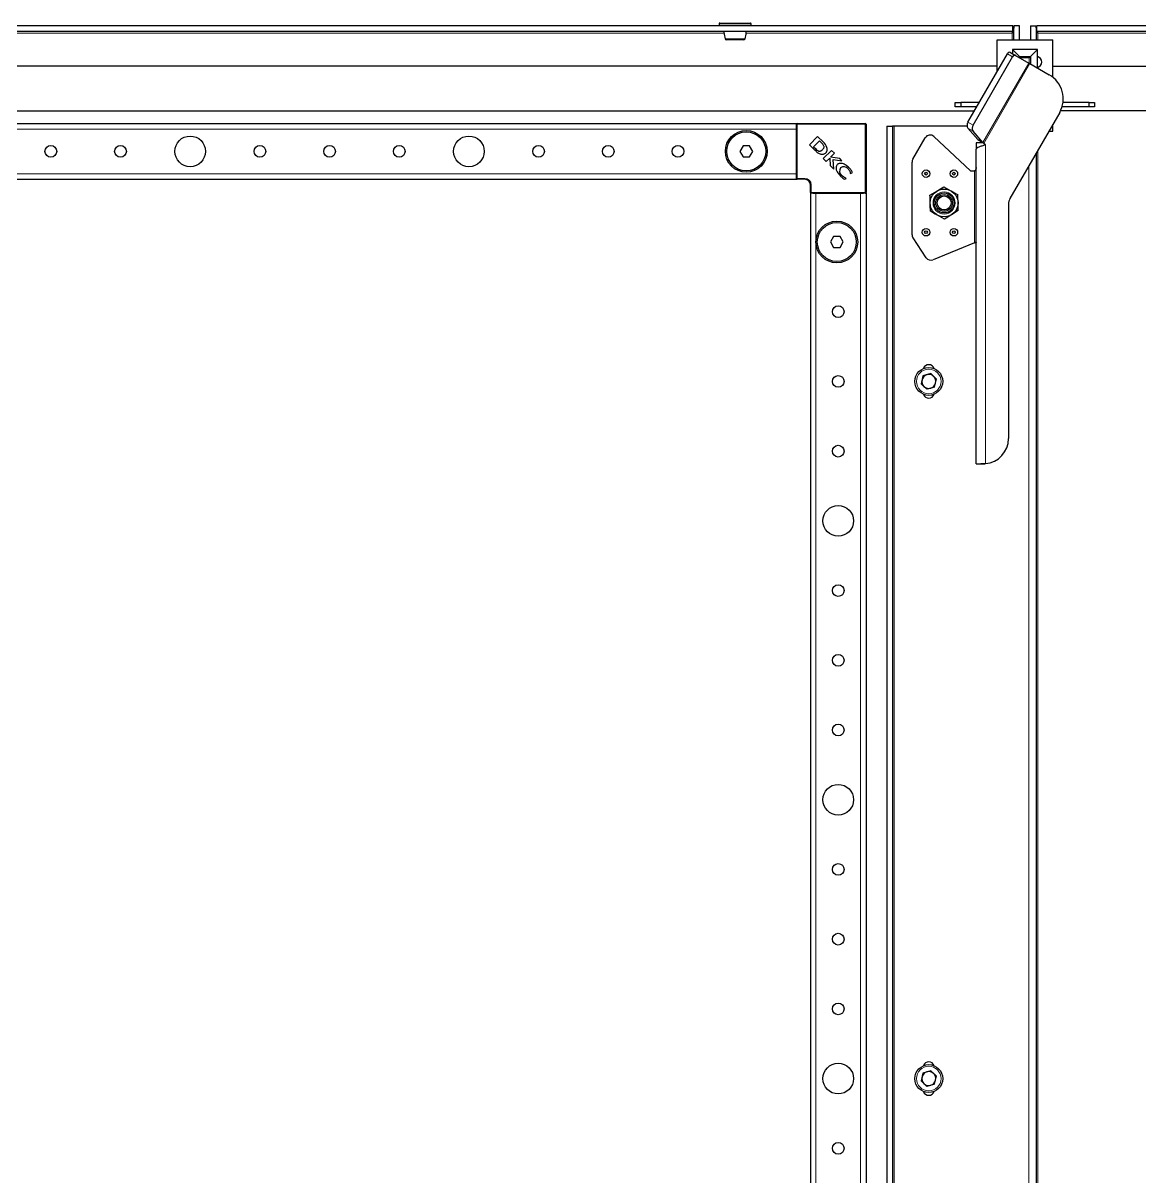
# Model space of a CAD drawing. Header units: millimetres. Extents: x -902 to 2905, y -1229 to 1219.
# Drawn here: x -516.6 to -115.9, y 41.6 to 455.4 of the extents above; entities that cross this region are included whole.
import ezdxf

# ---------------------------------------------------------------- set-up
doc = ezdxf.new("R2010")
doc.units = ezdxf.units.MM

msp = doc.modelspace()

# ---------------------------------------------------------------- linework, layer by layer
at = {"color": 7, "linetype": 'Continuous', "lineweight": 25}
for p, q in [((-266.66, 455.38), (-258.15, 455.38)), ((-258.15, 455.38), (-255.66, 455.38)), ((-161.46, 454.38), (-751.86, 454.38)), ((-161.46, 452.38), (-751.86, 452.38)), ((-266.91, 455.13), (-266.91, 454.38)), ((-255.41, 454.38), (-255.41, 455.13)), ((-161.55, 452.38), (-161.76, 451.78)), ((-161.46, 452.38), (-161.46, 454.38)), ((-159.16, 454.38), (-161.16, 454.38)), ((-161.16, 449.38), (-161.16, 454.38)), ((-159.16, 449.38), (-159.16, 454.38)), ((-155.16, 454.38), (-153.16, 454.38)), ((-155.16, 454.38), (-155.16, 449.38)), ((-153.16, 454.38), (-153.16, 449.38)), ((-152.86, 452.38), (-152.86, 454.38)), ((437.54, 454.38), (-152.86, 454.38)), ((437.54, 452.38), (-152.86, 452.38)), ((-152.56, 451.78), (-152.75, 452.38)), ((-167.16, 449.38), (-147.16, 449.38)), ((-167.16, 437.95), (-167.16, 449.38)), ((-147.16, 435.97), (-147.16, 449.38)), ((-177.6, 419.88), (-163.46, 444.36)), ((-175.76, 418.82), (-161.62, 443.3)), ((-162.35, 444.87), (-160.51, 443.81)), ((-159.16, 443.43), (-161.66, 445.92)), ((-161.66, 445.92), (-161.66, 444.48)), ((-152.66, 445.92), (-161.66, 445.92)), ((-160.51, 443.81), (-155.75, 441.06)), ((-159.16, 443.43), (-155.15, 443.43)), ((-159.16, 443.43), (-158.66, 442.93)), ((-159.16, 443.04), (-159.16, 443.43)), ((-155.15, 443.43), (-155.65, 442.93)), ((-155.15, 443.43), (-152.66, 445.92)), ((-155.15, 443.43), (-155.15, 440.72)), ((-152.66, 443.36), (-152.66, 445.92)), ((-152.66, 439.48), (-152.66, 443.36)), ((-167.16, 439.88), (-700.16, 439.88)), ((-155.38, 440.85), (-155.75, 441.06)), ((-155.38, 440.85), (-148.44, 436.84)), ((-152.66, 439.28), (-152.66, 439.48)), ((-147.16, 439.88), (385.84, 439.88)), ((-182.16, 425.38), (-182.16, 426.88)), ((-182.16, 426.88), (-180.16, 426.88)), ((-180.16, 426.88), (-180.16, 425.38)), ((-173.55, 426.88), (-180.16, 426.88)), ((-134.16, 426.88), (-143.52, 426.88)), ((-134.16, 425.38), (-134.16, 426.88)), ((-134.16, 426.88), (-132.16, 426.88)), ((-132.16, 426.88), (-132.16, 425.38)), ((-700.16, 423.88), (-175.28, 423.88)), ((-180.16, 425.38), (-182.16, 425.38)), ((-174.42, 425.38), (-180.16, 425.38)), ((-144.69, 423.33), (-162.53, 392.43)), ((385.84, 423.88), (-144.41, 423.88)), ((-134.16, 425.38), (-143.84, 425.38)), ((-132.16, 425.38), (-134.16, 425.38)), ((-674.16, 419.38), (-239.16, 419.38)), ((-239.16, 419.08), (-239.16, 419.38)), ((-239.16, 418.44), (-239.16, 419.08)), ((-239.16, 417.38), (-239.16, 418.44)), ((-238.86, 419.38), (-214.46, 419.38)), ((-214.16, 419.08), (-214.16, 394.68)), ((-206.66, 418.38), (-204.66, 418.38)), ((-206.66, 418.38), (-206.66, -664.62)), ((-204.66, 418.38), (-204.66, -664.62)), ((-204.06, 418.38), (-204.66, 418.38)), ((-177.94, 418.38), (-204.06, 418.38)), ((-147.16, 416.58), (-147.16, 419.06)), ((-239.16, 401.38), (-239.16, 417.38)), ((-231.55, 414.73), (-234.51, 411.78)), ((-229.56, 412.74), (-231.55, 414.73)), ((-197.39, 406.53), (-192.93, 414.26)), ((-189.85, 414.69), (-176.66, 402.38)), ((-174.05, 413.6), (-177.63, 417.65)), ((-172.22, 412.54), (-175.79, 416.59)), ((-148.59, 416.58), (-147.16, 416.58)), ((-258.31, 411.38), (-259.47, 409.38)), ((-256, 411.38), (-258.31, 411.38)), ((-254.85, 409.38), (-256, 411.38)), ((-234.51, 411.78), (-232.62, 409.89)), ((-230.85, 413.21), (-233.03, 411.03)), ((-233.03, 411.03), (-232.35, 410.37)), ((-232.62, 409.89), (-232.6, 409.87)), ((-230.11, 412.49), (-230.85, 413.21)), ((-226.55, 409.73), (-229.51, 406.77)), ((-225.5, 408.68), (-226.55, 409.73)), ((-172.14, 412.38), (-174.66, 412.38)), ((-174.66, 412.38), (-174.66, 410.14)), ((-174.66, 297.38), (-174.66, 410.14)), ((-174.05, 413.6), (-172.22, 412.54)), ((-171.34, 411.7), (-171.9, 412.23)), ((-171.66, 412), (-171.66, 411.58)), ((-171.36, 411.67), (-171.34, 411.7)), ((-259.47, 409.38), (-258.31, 407.38)), ((-258.31, 407.38), (-256, 407.38)), ((-256, 407.38), (-254.85, 409.38)), ((-229.51, 406.77), (-228.45, 405.71)), ((-228.45, 405.71), (-227.21, 406.96)), ((-227.21, 406.96), (-227.03, 404.3)), ((-226.89, 407.29), (-225.5, 408.68)), ((-223.62, 406.81), (-226.89, 407.29)), ((-225.92, 406.48), (-222.83, 406.01)), ((-225.75, 403.01), (-225.92, 406.48)), ((-222.83, 406.01), (-223.62, 406.81)), ((-197.66, 379.49), (-197.66, 405.53)), ((-153.16, 408.67), (-153.16, -654.9)), ((-239.16, 400.33), (-239.16, 401.38)), ((-227.03, 404.3), (-225.75, 403.01)), ((-219.84, 401.58), (-219.7, 401.44)), ((-219.7, 401.44), (-219.02, 401.78)), ((-176.66, 402.38), (-175.26, 402.38)), ((-175.02, 402.38), (-175.26, 402.38)), ((-674.16, 399.38), (-239.16, 399.38)), ((-239.16, 399.68), (-239.16, 400.33)), ((-239.16, 399.38), (-239.16, 399.68)), ((-236.16, 399.38), (-238.86, 399.38)), ((-234.16, 394.68), (-234.16, 397.38)), ((-221.78, 399.38), (-221.27, 399.63)), ((-221.27, 399.63), (-221.38, 399.74)), ((-234.16, 394.38), (-234.16, -640.62)), ((-234.16, 394.38), (-233.86, 394.38)), ((-233.21, 394.38), (-233.86, 394.38)), ((-233.21, 394.38), (-232.16, 394.38)), ((-232.16, 394.38), (-216.16, 394.38)), ((-216.16, 394.38), (-215.1, 394.38)), ((-214.46, 394.38), (-215.1, 394.38)), ((-214.46, 394.38), (-214.16, 394.38)), ((-214.16, 394.38), (-214.16, -640.62)), ((-191.23, 393.65), (-188.76, 395.15)), ((-186.3, 396.65), (-183.76, 395.27)), ((-163.07, 390.43), (-163.07, 306.38)), ((-186.02, 385.11), (-188.55, 386.49)), ((-181.09, 388.12), (-183.55, 386.61)), ((-225.81, 378.88), (-226.97, 376.88)), ((-226.97, 376.88), (-225.81, 374.88)), ((-223.5, 378.88), (-225.81, 378.88)), ((-222.35, 376.88), (-223.5, 378.88)), ((-223.5, 374.88), (-222.35, 376.88)), ((-192.56, 371.23), (-197.32, 378.38)), ((-175.26, 376.63), (-190.15, 370.48)), ((-175.26, 376.63), (-175.02, 376.88)), ((-175.26, 376.63), (-174.66, 376.73)), ((-225.81, 374.88), (-223.5, 374.88)), ((-193.76, 328.88), (-194.44, 326.07)), ((-190.97, 329.7), (-193.76, 328.88)), ((-190.97, 329.7), (-188.88, 327.7)), ((-189.56, 324.88), (-188.88, 327.7)), ((-192.34, 324.07), (-194.44, 326.07)), ((-189.56, 324.88), (-192.34, 324.07)), ((-174.66, 297.38), (-173.69, 297.38)), ((-173.69, 297.38), (-171.57, 297.38)), ((-193.76, 78.88), (-194.44, 76.07)), ((-190.97, 79.7), (-193.76, 78.88)), ((-190.97, 79.7), (-188.88, 77.7)), ((-192.34, 74.07), (-194.44, 76.07)), ((-189.56, 74.88), (-192.34, 74.07)), ((-189.56, 74.88), (-188.88, 77.7))]:
    msp.add_line(p, q, dxfattribs=at)
at = {"color": 8, "linetype": 'Continuous', "lineweight": 18}
for p, q in [((-648.19, 451.78), (-265.13, 451.78)), ((-258.01, 455.13), (-266.91, 455.13)), ((-255.41, 455.13), (-258.01, 455.13)), ((-257.19, 451.78), (-161.76, 451.78)), ((-161.76, 451.78), (-161.76, 449.38)), ((-152.56, 449.38), (-152.56, 451.78)), ((-152.56, 451.78), (-57.13, 451.78)), ((-163.46, 444.36), (-161.62, 443.3)), ((-155.65, 442.93), (-158.66, 442.93)), ((-158.66, 442.93), (-158.66, 442.75)), ((-155.65, 441.01), (-155.65, 442.93)), ((-172.22, 412.54), (-155.75, 441.06)), ((-171.9, 412.23), (-155.38, 440.85)), ((-238.86, 419.08), (-239.16, 419.08)), ((-238.86, 419.08), (-238.86, 419.38)), ((-238.86, 419.08), (-238.86, 399.68)), ((-214.46, 419.08), (-238.86, 419.08)), ((-214.46, 419.08), (-214.46, 419.38)), ((-214.46, 394.68), (-214.46, 419.08)), ((-214.46, 419.08), (-214.16, 419.08)), ((-204.06, -664.62), (-204.06, 418.38)), ((-177.6, 419.88), (-175.76, 418.82)), ((-674.16, 417.38), (-239.16, 417.38)), ((-177.63, 417.65), (-175.79, 416.59)), ((-171.36, 297.41), (-171.36, 411.67)), ((-152.56, -655.94), (-152.56, 409.71)), ((-674.16, 401.38), (-239.16, 401.38)), ((-175.26, 376.63), (-175.26, 402.38)), ((-155.76, 404.16), (-155.76, -650.4)), ((-238.86, 399.68), (-239.16, 399.68)), ((-238.86, 399.68), (-236.16, 399.68)), ((-238.86, 399.38), (-238.86, 399.68)), ((-236.16, 399.38), (-236.16, 399.68)), ((-234.16, 397.38), (-233.86, 397.38)), ((-233.86, 397.38), (-233.86, 394.68)), ((-233.86, 394.68), (-234.16, 394.68)), ((-233.86, 394.68), (-214.46, 394.68)), ((-233.86, 394.38), (-233.86, 394.68)), ((-232.16, 394.38), (-232.16, -640.62)), ((-216.16, 394.38), (-216.16, -640.62)), ((-214.46, 394.38), (-214.46, 394.68)), ((-214.16, 394.68), (-214.46, 394.68))]:
    msp.add_line(p, q, dxfattribs=at)
at = {"color": 7, "linetype": 'Continuous', "lineweight": 25}
for centre, radius in [((-456.66, 409.38), 5.5), ((-356.66, 409.38), 5.5), ((-257.16, 409.38), 7.5), ((-257.16, 409.38), 7), ((-506.66, 409.38), 2.1), ((-481.66, 409.38), 2.1), ((-431.66, 409.38), 2.1), ((-406.66, 409.38), 2.1), ((-381.66, 409.38), 2.1), ((-331.66, 409.38), 2.1), ((-306.66, 409.38), 2.1), ((-281.66, 409.38), 2.1), ((-192.66, 401.38), 1.35), ((-192.66, 401.38), 0.493), ((-182.66, 401.38), 1.35), ((-182.66, 401.38), 0.493), ((-186.16, 390.88), 5), ((-186.16, 390.88), 3.57), ((-186.16, 390.88), 3), ((-186.16, 390.88), 2.5), ((-224.66, 376.88), 7.5), ((-224.66, 376.88), 7), ((-192.66, 380.38), 1.35), ((-192.66, 380.38), 0.493), ((-182.66, 380.38), 1.35), ((-182.66, 380.38), 0.493), ((-224.16, 351.88), 2.1), ((-191.66, 326.88), 5), ((-224.16, 326.88), 2.1), ((-224.16, 301.88), 2.1), ((-224.16, 276.88), 5.5), ((-224.16, 251.88), 2.1), ((-224.16, 226.88), 2.1), ((-224.16, 201.88), 2.1), ((-224.16, 176.88), 5.5), ((-224.16, 151.88), 2.1), ((-224.16, 126.88), 2.1), ((-224.16, 101.88), 2.1), ((-224.16, 76.88), 5.5), ((-191.66, 76.88), 5), ((-224.16, 51.88), 2.1)]:
    msp.add_circle(centre, radius, dxfattribs=at)
at = {"color": 8, "linetype": 'Continuous', "lineweight": 18}
for centre, radius in [((-186.16, 390.88), 3.97), ((-191.66, 326.88), 4.4), ((-191.66, 76.88), 4.4)]:
    msp.add_circle(centre, radius, dxfattribs=at)
at = {"color": 7, "linetype": 'Continuous', "lineweight": 25}
for centre, radius, start, end in [((-266.66, 455.13), 0.25, 90, 180), ((-255.66, 455.13), 0.25, 0, 90), ((-264.27, 449.88), 0.5, 195.2465, 270.046), ((-258.05, 449.88), 0.5, 269.9637, 344.834), ((-162.63, 444.03), 0.893, 71.4218, 158.0495), ((-160.79, 442.97), 0.893, 71.4218, 158.0495), ((-153.16, 441.42), 2, 284.4775, 75.5225), ((-153.44, 428.18), 10, 330.9531, 60), ((-238.86, 419.08), 0.3, 90, 180), ((-214.46, 419.08), 0.3, 0, 90), ((-175.97, 418.74), 1.98, 144.9521, 213.4481), ((-174.14, 417.68), 1.98, 144.9521, 213.4481), ((-191.22, 413.23), 2, 46.9749, 149.0362), ((-234.58, 408.31), 6.12, 36.9888, 43.0744), ((-232.77, 409.08), 4.87, 20.3445, 48.7777), ((-195.66, 405.53), 2, 150, 180), ((-221.75, 402.31), 1.94, 143.3097, 232.3464), ((-222.15, 401.87), 1.97, 38.454, 125.887), ((-238.86, 399.68), 0.3, 180, 270), ((-236.16, 397.38), 2, 0, 90), ((-233.86, 394.68), 0.3, 180, 270), ((-214.46, 394.68), 0.3, 270, 0), ((-159.07, 390.43), 4, 150, 180), ((-195.66, 379.49), 2, 180, 213.6901), ((-190.9, 372.34), 2, 213.6901, 291.8014), ((-191.66, 330.88), 2, 18.21, 161.79), ((-191.66, 326.88), 2.51, 166.3534, 226.3534), ((-191.66, 326.88), 2.51, 106.3534, 166.3534), ((-191.66, 326.88), 2.51, 46.3534, 106.3534), ((-191.66, 326.88), 2.51, 346.3534, 46.3534), ((-191.66, 326.88), 2.51, 226.3534, 286.3534), ((-191.66, 326.88), 2.51, 286.3534, 346.3534), ((-191.66, 322.88), 2, 198.21, 341.79), ((-172.07, 306.38), 9, 274.5046, 0), ((-191.66, 80.88), 2, 18.21, 161.79), ((-191.66, 76.88), 2.51, 106.3534, 166.3534), ((-191.66, 76.88), 2.51, 46.3534, 106.3534), ((-191.66, 76.88), 2.51, 346.3534, 46.3534), ((-191.66, 76.88), 2.51, 166.3534, 226.3534), ((-191.66, 76.88), 2.51, 226.3534, 286.3534), ((-191.66, 76.88), 2.51, 286.3534, 346.3534), ((-191.66, 72.88), 2, 198.21, 341.79)]:
    msp.add_arc(centre, radius, start, end, dxfattribs=at)
at = {"color": 8, "linetype": 'Continuous', "lineweight": 18}
msp.add_arc((-236.16, 397.38), 2.3, 0, 90, dxfattribs=at)
at = {"color": 7, "linetype": 'Continuous', "lineweight": 25}
for points, knots in [([(-265.18, 452.38), (-265.18, 452.25), (-265.16, 451.34), (-264.94, 450.47), (-264.75, 449.73)], [0, 0, 0, 0, 0.1418495, 1, 1, 1, 1]), ([(-257.57, 449.73), (-257.38, 450.47), (-257.16, 451.34), (-257.14, 452.25), (-257.14, 452.38)], [0, 0, 0, 0, 0.85815, 1, 1, 1, 1]), ([(-161.16, 454.38), (-161.18, 454), (-161.22, 453.43), (-161.4, 452.86), (-161.46, 452.67)], [0, 0, 0, 0, 0.662931, 1, 1, 1, 1]), ([(-152.86, 452.7), (-152.9, 452.83), (-153.1, 453.39), (-153.13, 453.95), (-153.16, 454.38)], [0, 0, 0, 0, 0.226541, 1, 1, 1, 1]), ([(-258.08, 449.38), (-258.07, 449.38), (-258.03, 449.38), (-258.31, 449.38), (-258.83, 449.38), (-259.55, 449.38), (-260.4, 449.38), (-261.46, 449.38), (-262.49, 449.38), (-263.37, 449.38), (-263.98, 449.38), (-264.28, 449.38), (-264.24, 449.38), (-264.23, 449.38)], [0, 0, 0, 0, 0.03384, 0.141254, 0.248698, 0.315774, 0.423314, 0.530846, 0.63821, 0.745706, 0.853372, 0.960917, 1, 1, 1, 1]), ([(-232.6, 409.87), (-232.53, 409.79), (-232.37, 409.64), (-232.2, 409.49), (-232.12, 409.41)], [0, 0, 0, 0, 0.486421, 1, 1, 1, 1]), ([(-232.35, 410.37), (-232.15, 410.18), (-231.79, 409.83), (-231.25, 409.51), (-230.8, 409.44), (-230.46, 409.51), (-230.1, 409.7), (-229.89, 409.9), (-229.78, 410)], [0, 0, 0, 0, 0.2746757, 0.5030419, 0.607381, 0.7165791, 0.8434117, 1, 1, 1, 1]), ([(-231.27, 408.73), (-231.07, 408.62), (-230.68, 408.42), (-230.05, 408.3), (-229.45, 408.34), (-228.92, 408.54), (-228.48, 408.9), (-228.19, 409.41), (-228.08, 410.07), (-228.16, 410.53), (-228.2, 410.78)], [0, 0, 0, 0, 0.1380907, 0.2654555, 0.3840134, 0.4961027, 0.6057595, 0.7197905, 0.8476619, 1, 1, 1, 1]), ([(-229.78, 410), (-229.68, 410.1), (-229.52, 410.28), (-229.34, 410.55), (-229.24, 410.83), (-229.24, 411.15), (-229.4, 411.55), (-229.58, 411.84), (-229.69, 411.99)], [0, 0, 0, 0, 0.176808, 0.319231, 0.43938, 0.552395, 0.749205, 1, 1, 1, 1]), ([(-232.12, 409.41), (-231.97, 409.28), (-231.7, 409.03), (-231.41, 408.82), (-231.27, 408.73)], [0, 0, 0, 0, 0.55183, 1, 1, 1, 1]), ([(-224.42, 404.72), (-224.56, 404.55), (-224.84, 404.22), (-225, 403.52), (-224.87, 402.65), (-224.31, 401.57), (-223.67, 400.88), (-223.3, 400.49)], [0, 0, 0, 0, 0.130532, 0.266031, 0.423997, 0.666819, 1, 1, 1, 1]), ([(-220.25, 403.51), (-220.62, 403.84), (-221.32, 404.46), (-222.49, 405.01), (-223.43, 405.15), (-224.07, 404.99), (-224.3, 404.81), (-224.42, 404.72)], [0, 0, 0, 0, 0.315674, 0.58952, 0.813199, 0.909026, 1, 1, 1, 1]), ([(-220.61, 403.1), (-220.39, 402.84), (-220.02, 402.39), (-219.89, 401.82), (-219.84, 401.58)], [0, 0, 0, 0, 0.579608, 1, 1, 1, 1]), ([(-219.02, 401.78), (-219.2, 402.12), (-219.54, 402.75), (-220.03, 403.27), (-220.25, 403.51)], [0, 0, 0, 0, 0.5368, 1, 1, 1, 1]), ([(-223.3, 400.49), (-223.03, 400.24), (-222.57, 399.81), (-222.02, 399.51), (-221.78, 399.38)], [0, 0, 0, 0, 0.5776526, 1, 1, 1, 1]), ([(-221.38, 399.74), (-221.7, 399.89), (-222.27, 400.15), (-222.73, 400.58), (-222.94, 400.77)], [0, 0, 0, 0, 0.547643, 1, 1, 1, 1]), ([(-191.16, 390.76), (-191.16, 391.02), (-191.19, 392), (-191.21, 392.95), (-191.23, 393.65)], [0, 0, 0, 0, 0.268634, 1, 1, 1, 1]), ([(-188.76, 395.15), (-188.7, 395.19), (-187.87, 395.69), (-187.06, 396.19), (-186.3, 396.65)], [0, 0, 0, 0, 0.070201, 1, 1, 1, 1]), ([(-183.76, 395.27), (-183.7, 395.24), (-182.85, 394.77), (-182.01, 394.31), (-181.23, 393.89)], [0, 0, 0, 0, 0.070201, 1, 1, 1, 1]), ([(-181.16, 391), (-181.17, 391.26), (-181.19, 392.24), (-181.21, 393.19), (-181.23, 393.89)], [0, 0, 0, 0, 0.268634, 1, 1, 1, 1]), ([(-191.09, 387.88), (-191.09, 388.12), (-191.12, 389.06), (-191.14, 390.04), (-191.16, 390.76)], [0, 0, 0, 0, 0.257551, 1, 1, 1, 1]), ([(-181.09, 388.12), (-181.1, 388.36), (-181.12, 389.3), (-181.14, 390.28), (-181.16, 391)], [0, 0, 0, 0, 0.2575513, 1, 1, 1, 1]), ([(-188.55, 386.49), (-188.61, 386.53), (-189.47, 386.99), (-190.31, 387.45), (-191.09, 387.88)], [0, 0, 0, 0, 0.070201, 1, 1, 1, 1]), ([(-183.55, 386.61), (-183.61, 386.58), (-184.45, 386.07), (-185.26, 385.57), (-186.02, 385.11)], [0, 0, 0, 0, 0.0702006, 1, 1, 1, 1])]:
    msp.add_open_spline(points, degree=3, knots=knots, dxfattribs=at)
for points in [[(-161.76, 451.78), (-161.73, 451.86), (-161.68, 452.02), (-161.61, 452.22), (-161.53, 452.35), (-161.48, 452.37), (-161.46, 452.38)], [(-152.86, 452.38), (-152.83, 452.37), (-152.78, 452.35), (-152.71, 452.22), (-152.63, 452.02), (-152.58, 451.86), (-152.56, 451.78)], [(-171.36, 411.67), (-171.79, 411.54), (-172.66, 411.29), (-173.75, 410.91), (-174.51, 410.52), (-174.61, 410.27), (-174.66, 410.14)], [(-174.05, 413.6), (-173.91, 413.5), (-173.61, 413.31), (-173.08, 412.97), (-172.5, 412.61), (-172.1, 412.36), (-171.9, 412.23)], [(-172.22, 412.54), (-172.2, 412.52), (-172.15, 412.47), (-172.08, 412.39), (-171.99, 412.31), (-171.93, 412.26), (-171.9, 412.23)], [(-174.66, 403.58), (-174.68, 403.38), (-174.72, 402.98), (-174.92, 402.58), (-175.02, 402.38)], [(-175.02, 376.88), (-174.97, 376.87), (-174.87, 376.85), (-174.75, 376.81), (-174.67, 376.78), (-174.66, 376.75), (-174.66, 376.74)], [(-173.69, 297.38), (-173.53, 297.38), (-173.21, 297.39), (-172.63, 297.39), (-172.01, 297.4), (-171.58, 297.41), (-171.36, 297.41)]]:
    msp.add_open_spline(points, degree=3, dxfattribs=at)
at = {"color": 8, "linetype": 'Continuous', "lineweight": 18}
msp.add_open_spline([(-264.71, 449.76), (-264.72, 449.76), (-264.77, 449.76), (-264.42, 449.76), (-263.72, 449.76), (-262.7, 449.76), (-261.51, 449.76), (-260.28, 449.76), (-259.3, 449.76), (-258.47, 449.76), (-257.87, 449.76), (-257.54, 449.76), (-257.59, 449.76), (-257.61, 449.76)], degree=3, knots=[0, 0, 0, 0, 0.038891, 0.14638, 0.253973, 0.361383, 0.468681, 0.576165, 0.683665, 0.750707, 0.858068, 0.965424, 1, 1, 1, 1], dxfattribs=at)

doc.saveas('drawing.dxf')
